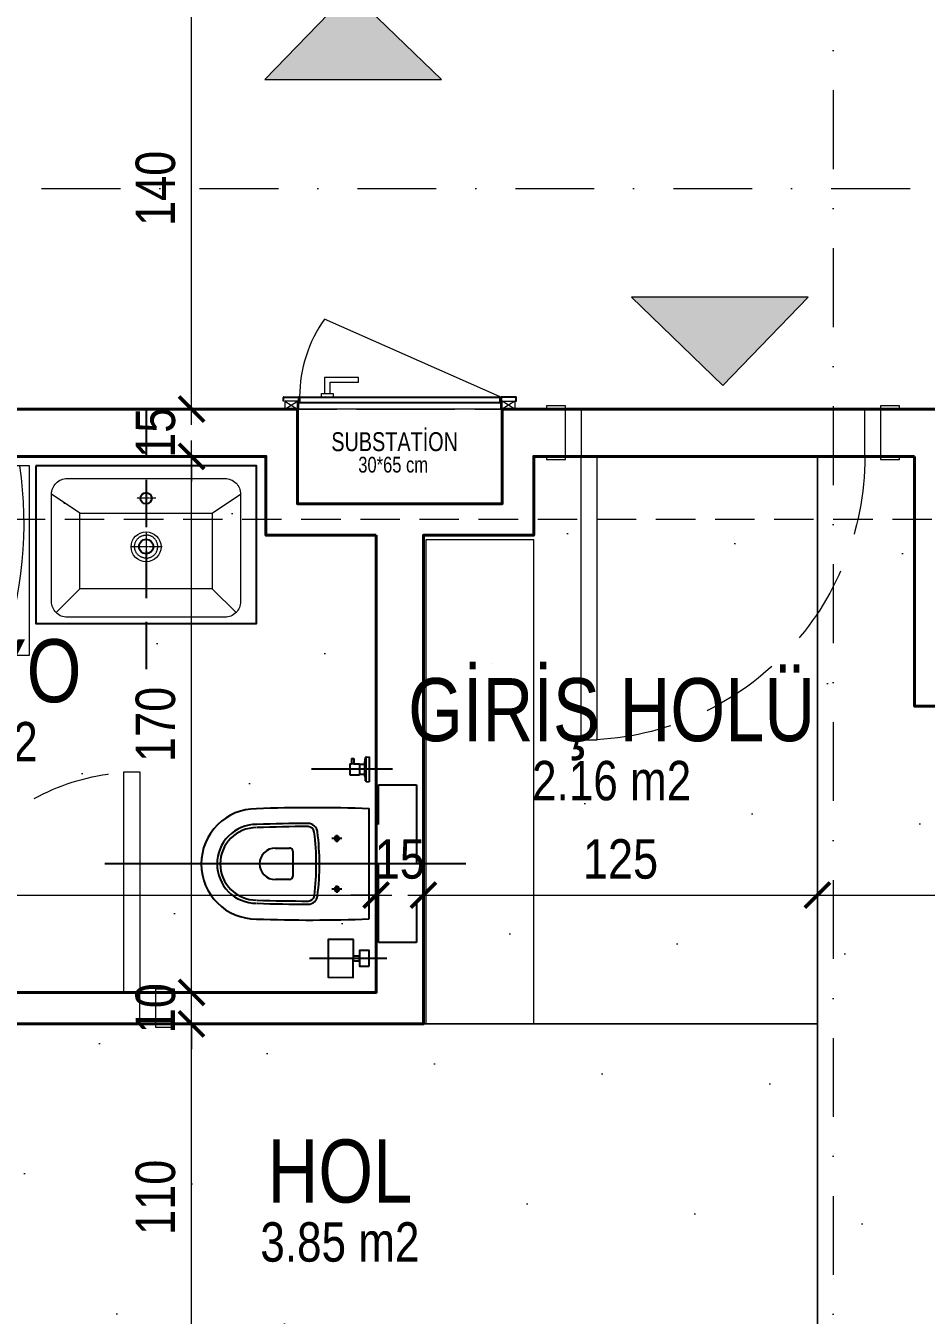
# Model space of a CAD drawing. Header units: centimetres. Extents: x 6300 to 11550, y 0 to 5300.
# Drawn here: x 9094 to 9379.6, y 1799 to 2208 of the extents above; entities that cross this region are included whole.
import ezdxf
from ezdxf.enums import TextEntityAlignment as Align
from ezdxf.xclip import XClip

# ---------------------------------------------------------------- set-up
doc = ezdxf.new("R2010")
doc.units = ezdxf.units.CM
doc.header["$LTSCALE"] = 100
doc.header["$XCLIPFRAME"] = 0
for name, pattern in [('D BLOK_AKS_NK$0$DASHDOT2', [0.5, 0.25, -0.125, 0, -0.125]), ('D BLOK_STA_NK$0$HIDDEN2', [0.1875, 0.125, -0.0625]), ('xref_2+1_A3_PLAN$0$1N$0$HIDDEN', [0.375, 0.25, -0.125]), ('xref_2+1_A3_PLAN$0$CENTER', [0.6, 0.375, -0.075, 0.075, -0.075]), ('xref_2+1_A3_PLAN$0$HIDDEN', [0.375, 0.25, -0.125])]:
    doc.linetypes.add(name, pattern=pattern)
for name, color, linetype, lineweight in [('D BLOK_AKS_NK$0$MYD - AKS', 8, 'D BLOK_AKS_NK$0$DASHDOT2', 15), ('D BLOK_STA_NK$0$MYD - IZ-1', 8, 'D BLOK_STA_NK$0$HIDDEN2', 20), ('D BLOK_ZK$0$MYD - DIM-IC', 10, 'Continuous', 20), ('xref_1+1_A1_PLAN$0$MYD - TEXT-DETAY', 1, 'Continuous', 18), ('xref_2+1_A3_PLAN$0$MYD - DUVAR', 4, 'Continuous', 40), ('xref_2+1_A3_PLAN$0$MYD - GOR-ARKA', 8, 'Continuous', 9), ('xref_2+1_A3_PLAN$0$MYD - KAPI', 2, 'Continuous', 20), ('xref_2+1_A3_PLAN$0$MYD - TEXT-DETAY', 1, 'Continuous', 18), ('xref_2+1_A3_PLAN$0$SAA_TEFRİS', 252, 'Continuous', 5), ('xref_2+1_A3_PLAN$0$xref_2+1_A3_PLAN$0$MYD - DUVAR', 4, 'Continuous', 40), ('xref_2+1_A3_PLAN$0$xref_3+1_PLAN$0$MYD - TEFRIS-ISLAK', 5, 'Continuous', 20), ('xref_2+1_A3_TEXT$0$____MEK_MEKANİK ÇALIŞMA', 4, 'Continuous', 35), ('xref_2+1_A3_TEXT$0$MYD - TEXT', 7, 'Continuous', 20), ('xref_2+1_A3_TEXT$0$MYD - TEXT-M2', 1, 'Continuous', 20)]:
    doc.layers.add(name, color=color, linetype=linetype, lineweight=lineweight)
for name, color, linetype, lineweight, plot in [('D BLOK_ZK$0$MYD - ALAN-NET', 30, 'Continuous', 9, False), ('xref_2+1_A3_TEXT$0$MYD - ALAN-BRUT', 190, 'Continuous', 9, False), ('xref_2+1_A3_TEXT$0$MYD - ALAN-NET', 30, 'Continuous', 9, False)]:
    doc.layers.add(name, color=color, linetype=linetype, lineweight=lineweight, plot=plot)
doc.layers.add('xref_2+1_A3_PLAN$0$00_VİTRİFİYE AKS', color=7, linetype='xref_2+1_A3_PLAN$0$HIDDEN', true_color=0xf94306)
doc.layers.add('xref_2+1_A3_PLAN$0$Pvitrifiye', color=70, linetype='Continuous')
doc.styles.add('D BLOK_ZK$0$MYD_1.25mm', font='ARIALN.TTF', dxfattribs={"height": 12.5})
doc.styles.add('xref_2+1_A3_TEXT$0$0ZG_2.50mm_B', font='arial.ttf', dxfattribs={"width": 0.8, "height": 25})
doc.styles.add('xref_2+1_A3_TEXT$0$0ZG_4.00mm_B', font='arial.ttf', dxfattribs={"width": 0.8, "height": 40})
doc.styles.add('xref_2+1_A3_TEXT$0$ROMANC8', font='arial.ttf', dxfattribs={"width": 0.75, "height": 0.4})
doc.styles.add('xref_2+1_A3_TEXT$0$Standard', font='arial.ttf')
doc.dimstyles.new('D BLOK_ZK$0$MYD_DIM050', dxfattribs={"dimscale": 0, "dimtxt": 12.5, "dimasz": 8, "dimexe": 5, "dimexo": 0, "dimgap": 5, "dimtad": 1, "dimdec": 1, "dimrnd": 0.5, "dimzin": 12, "dimdsep": 46, "dimtxsty": 'D BLOK_ZK$0$MYD_1.25mm', "dimblk": 'D BLOK_ZK$0$_ARCHTICK', "dimcen": 0.09, "dimdle": 5, "dimclrd": 256, "dimclre": 256, "dimclrt": 256, "dimadec": 0, "dimazin": 0, "dimtfac": 1, "dimtdec": 1, "dimtix": 1, "dimtofl": 0, "dimtmove": 2, "dimatfit": 1, "dimldrblk": 'D BLOK_ZK$0$_ARCHTICK', "dimfxl": 30, "dimfxlon": 1, "dimtolj": 1, "dimtzin": 0, "dimlwd": -1, "dimlwe": -1, "dimarcsym": 0})

# ---------------------------------------------------------------- blocks, each defined once
blk = doc.blocks.new('xref_1+1_A1_PLAN$0$A$C6511112D')
at = {"layer": 'xref_1+1_A1_PLAN$0$MYD - TEXT-DETAY'}
h = blk.add_hatch(color=256, dxfattribs=at)
h.dxf.hatch_style = 1
h.paths.add_polyline_path([(0, 0), (14, -14.5), (0, -28.02)])
blk.add_lwpolyline([(0, 0), (14, -14.5), (0, -28.02)], close=True, dxfattribs=at)
blk = doc.blocks.new('xref_1+1_A1_PLAN')
at = {"xscale": 2.000000000000052, "yscale": 2.000000000000052, "zscale": 2.000000000000052, "rotation": 90}
blk.add_blockref('xref_1+1_A1_PLAN$0$A$C6511112D', (542.62, 319.08), dxfattribs=at)
blk = doc.blocks.new('xref_2+1_A3_TEXT$0$TAG_MAHAL_01')
at = {"style": 'xref_2+1_A3_TEXT$0$Standard', "width": 0.65, "flags": 1}
blk.add_attdef('M2', text='', height=20, dxfattribs=at).set_placement((0, 0), align=Align.MIDDLE_RIGHT)
at = {"layer": 'xref_2+1_A3_TEXT$0$MYD - TEXT', "style": 'xref_2+1_A3_TEXT$0$0ZG_4.00mm_B', "width": 0.8}
blk.add_attdef('MAHAL_ADI', text='', height=40, dxfattribs=at).set_placement((0, -32.5), align=Align.MIDDLE_CENTER)
at = {"layer": 'xref_2+1_A3_TEXT$0$MYD - TEXT-M2', "style": 'xref_2+1_A3_TEXT$0$0ZG_2.50mm_B', "width": 0.8}
blk.add_attdef('MAHAL_M2', text='', height=25, dxfattribs=at).set_placement((0, -77.5), align=Align.MIDDLE_CENTER)
blk = doc.blocks.new('xref_2+1_A3_TEXT')
at = {"layer": 'xref_2+1_A3_TEXT$0$MYD - ALAN-NET'}
h = blk.add_hatch(dxfattribs=at)
h.set_pattern_fill('DOTS', color=1, scale=30, angle=60)
h.paths.add_polyline_path([(258.31, 1034.29), (473.31, 1034.29), (473.31, 854.29), (533.31, 854.29), (533.31, 494.29), (513.31, 494.29), (513.31, 464.29), (258.31, 464.29)])
h.paths.add_polyline_path([(753.31, 1009.29), (718.31, 1009.29), (718.31, 1034.29), (578.31, 1034.29), (578.31, 954.29), (483.31, 954.29), (483.31, 864.29), (753.31, 864.29)])
h.paths.add_polyline_path([(768.31, 1009.29), (803.31, 1009.29), (803.31, 1034.29), (893.31, 1034.29), (893.31, 854.29), (768.31, 854.29)])
h.paths.add_polyline_path([(893.31, 1034.29), (924.06, 1034.29), (924.06, 955.04), (932.56, 955.04), (932.56, 1034.29), (1148.31, 1034.29), (1148.31, 974.29), (1173.31, 974.29), (1173.31, 964.29), (1193.31, 964.29), (1193.31, 489.29), (1168.31, 489.29), (1168.31, 464.29), (893.31, 464.29)])
h.paths.add_polyline_path([(543.31, 854.29), (893.31, 854.29), (893.31, 744.29), (543.31, 744.29)])
h.paths.add_polyline_path([(543.31, 734.29), (543.31, 494.29), (583.31, 494.29), (583.31, 464.29), (883.31, 464.29), (883.31, 734.29)])
h.paths.add_polyline_path([(888.31, 449.29), (1128.31, 449.29), (1128.31, 374.29), (888.31, 374.29)])
at = {"layer": 'xref_2+1_A3_TEXT$0$MYD - ALAN-BRUT'}
blk.add_lwpolyline([(243.31, 1049.29), (483.31, 1049.29), (483.31, 964.29), (533.31, 964.29), (533.31, 1049.29), (728.31, 1049.29), (728.31, 1019.29), (793.31, 1019.29), (793.31, 1049.29), (1158.31, 1049.29), (1158.31, 984.29), (1205.81, 984.29), (1205.81, 449.29), (1133.31, 449.29), (1133.31, 369.29), (883.31, 369.29), (883.31, 449.29), (243.31, 449.29)], close=True, dxfattribs=at)
at = {"layer": 'xref_2+1_A3_TEXT$0$MYD - ALAN-NET'}
for points in [[(753.31, 1009.29), (718.31, 1009.29), (718.31, 1034.29), (578.31, 1034.29), (578.31, 954.29), (483.31, 954.29), (483.31, 864.29), (753.31, 864.29)], [(768.31, 1009.29), (803.31, 1009.29), (803.31, 1034.29), (893.31, 1034.29), (893.31, 854.29), (768.31, 854.29)], [(893.31, 1034.29), (924.06, 1034.29), (924.06, 955.04), (932.56, 955.04), (932.56, 1034.29), (1148.31, 1034.29), (1148.31, 974.29), (1173.31, 974.29), (1173.31, 964.29), (1193.31, 964.29), (1193.31, 489.29), (1168.31, 489.29), (1168.31, 464.29), (893.31, 464.29)], [(543.31, 854.29), (893.31, 854.29), (893.31, 744.29), (543.31, 744.29)]]:
    blk.add_lwpolyline(points, close=True, dxfattribs=at)
ref = blk.add_blockref('xref_2+1_A3_TEXT$0$TAG_MAHAL_01', (620.7, 982.57), dxfattribs=dict(xscale=0.5, yscale=0.5, zscale=0.5))
ref.add_attrib('MAHAL_ADI', 'BANYO', dxfattribs={"layer": 'xref_2+1_A3_TEXT$0$MYD - TEXT', "height": 20, "style": 'xref_2+1_A3_TEXT$0$0ZG_4.00mm_B', "width": 0.8}).set_placement((620.7, 966.32), align=Align.MIDDLE_CENTER)
ref.add_attrib('MAHAL_M2', '3.74 m2', dxfattribs={"layer": 'xref_2+1_A3_TEXT$0$MYD - TEXT-M2', "height": 12.5, "style": 'xref_2+1_A3_TEXT$0$0ZG_2.50mm_B', "width": 0.8}).set_placement((620.7, 943.82), align=Align.MIDDLE_CENTER)
ref = blk.add_blockref('xref_2+1_A3_TEXT$0$TAG_MAHAL_01', (828, 970.22), dxfattribs=dict(xscale=0.5, yscale=0.5, zscale=0.5))
ref.add_attrib('MAHAL_ADI', 'GİRİŞ HOLÜ', dxfattribs={"layer": 'xref_2+1_A3_TEXT$0$MYD - TEXT', "height": 20, "style": 'xref_2+1_A3_TEXT$0$0ZG_4.00mm_B', "width": 0.8}).set_placement((828, 953.97), align=Align.MIDDLE_CENTER)
ref.add_attrib('MAHAL_M2', '2.16 m2', dxfattribs={"layer": 'xref_2+1_A3_TEXT$0$MYD - TEXT-M2', "height": 12.5, "style": 'xref_2+1_A3_TEXT$0$0ZG_2.50mm_B', "width": 0.8}).set_placement((828, 931.47), align=Align.MIDDLE_CENTER)
ref = blk.add_blockref('xref_2+1_A3_TEXT$0$TAG_MAHAL_01', (741.79, 823.9), dxfattribs=dict(xscale=0.5, yscale=0.5, zscale=0.5))
ref.add_attrib('MAHAL_ADI', 'HOL', dxfattribs={"layer": 'xref_2+1_A3_TEXT$0$MYD - TEXT', "height": 20, "style": 'xref_2+1_A3_TEXT$0$0ZG_4.00mm_B', "width": 0.8}).set_placement((741.79, 807.65), align=Align.MIDDLE_CENTER)
ref.add_attrib('MAHAL_M2', '3.85 m2', dxfattribs={"layer": 'xref_2+1_A3_TEXT$0$MYD - TEXT-M2', "height": 12.5, "style": 'xref_2+1_A3_TEXT$0$0ZG_2.50mm_B', "width": 0.8}).set_placement((741.79, 785.15), align=Align.MIDDLE_CENTER)
at = {"layer": 'xref_2+1_A3_TEXT$0$____MEK_MEKANİK ÇALIŞMA', "color": 1, "style": 'xref_2+1_A3_TEXT$0$ROMANC8', "width": 0.75}
for s, height, p in [('SUBSTATİON', 6, (739.07, 1035.95)), ('30*65 cm', 5, (747.63, 1029.16))]:
    blk.add_text(s, height=height, rotation=0.0335, dxfattribs=at).set_placement(p)
blk = doc.blocks.new('xref_2+1_A3_PLAN$0$A$C6511112D')
at = {"layer": 'xref_2+1_A3_PLAN$0$MYD - TEXT-DETAY'}
h = blk.add_hatch(color=256, dxfattribs=at)
h.dxf.hatch_style = 1
h.paths.add_polyline_path([(0, 0), (14, -14.5), (0, -28.02)])
blk.add_lwpolyline([(0, 0), (14, -14.5), (0, -28.02)], close=True, dxfattribs=at)
blk = doc.blocks.new('xref_2+1_A3_PLAN$0$KAPI - 100')
at = {"layer": 'xref_2+1_A3_PLAN$0$MYD - KAPI'}
for points in [[(10, 0), (10, 90), (5, 90), (5, 0), (10, 0)], [(0, 0), (5, 0)], [(95, 0), (100, 0)]]:
    blk.add_lwpolyline(points, dxfattribs=at)
at = {"layer": 'xref_2+1_A3_PLAN$0$MYD - KAPI', "linetype": 'xref_2+1_A3_PLAN$0$HIDDEN'}
blk.add_lwpolyline([(95, 0, 0.398025), (10, 89.86)], format="xyb", dxfattribs=at)
blk = doc.blocks.new('*U479')
at = {"layer": 'xref_2+1_A3_PLAN$0$MYD - GOR-ARKA'}
blk.add_lwpolyline([(5, 0), (95, 0), (95, -15), (5, -15)], close=True, dxfattribs=at)
at = {"layer": 'xref_2+1_A3_PLAN$0$MYD - KAPI'}
for points in [[(5, -15), (5, 0), (-6, 0), (-6, 1), (-6, 1), (0, 1), (0, -16), (-6, -16), (-6, -15)], [(100, -16), (100, 1), (106, 1), (106, 0), (95, 0), (95, -15), (106, -15), (106, -16)]]:
    blk.add_lwpolyline(points, close=True, dxfattribs=at)
blk.add_blockref('xref_2+1_A3_PLAN$0$KAPI - 100', (0, 0), dxfattribs=at)
blk = doc.blocks.new('xref_2+1_A3_PLAN$0$KAPI - 080')
at = {"layer": 'xref_2+1_A3_PLAN$0$MYD - KAPI', "ltscale": 2}
for p, q in [((10, 70), (5, 70)), ((5, 70), (5, 0)), ((10, 0), (10, 70)), ((0, 0), (10, 0)), ((80, 0), (75, 0))]:
    blk.add_line(p, q, dxfattribs=at)
at = {"layer": 'xref_2+1_A3_PLAN$0$MYD - KAPI', "linetype": 'xref_2+1_A3_PLAN$0$HIDDEN'}
blk.add_arc((5, 0), 70, 0, 85.904, dxfattribs=at)
blk = doc.blocks.new('*U481')
at = {"layer": 'xref_2+1_A3_PLAN$0$MYD - GOR-ARKA'}
blk.add_lwpolyline([(5, 0), (-65, 0), (-65, -10), (5, -10)], close=True, dxfattribs=at)
at = {"layer": 'xref_2+1_A3_PLAN$0$MYD - KAPI'}
for points in [[(-70, 1), (-76, 1), (-76, 0), (-65, 0), (-65, -10), (-76, -10), (-76, -11), (-70, -11)], [(5, -10), (5, 0), (16, 0), (16, 1), (16, 1), (10, 1), (10, -11), (16, -11), (16, -10)]]:
    blk.add_lwpolyline(points, close=True, dxfattribs=at)
at = {"layer": 'xref_2+1_A3_PLAN$0$MYD - KAPI', "xscale": -1, "rotation": 1.636399016291535e-07}
blk.add_blockref('xref_2+1_A3_PLAN$0$KAPI - 080', (10, 0), dxfattribs=at)
blk = doc.blocks.new('xref_2+1_A3_PLAN$0$A$C38267379')
at = {"layer": 'xref_2+1_A3_PLAN$0$00_VİTRİFİYE AKS', "ltscale": 6}
blk.add_lwpolyline([(299.8, 635.6), (299.8, -210.1)], dxfattribs=at)
at = {"layer": 'xref_2+1_A3_PLAN$0$Pvitrifiye', "linetype": 'xref_2+1_A3_PLAN$0$CENTER', "lineweight": 5, "ltscale": 0.03}
for p, q in [((299.8, 379.3), (299.8, 321.9)), ((330.9, 352.3), (270.6, 352.3)), ((299.8, 244.7), (299.8, 144.2)), ((351.4, 198.2), (250.1, 198.2))]:
    blk.add_line(p, q, dxfattribs=at)
at = {"layer": 'xref_2+1_A3_PLAN$0$Pvitrifiye', "linetype": 'Continuous', "lineweight": 5}
blk.add_lwpolyline([(-0.2, 25), (-0.2, 365, -0.414214), (49.8, 415), (549.8, 415, -0.414214), (599.8, 365), (599.8, 25, -0.414214), (549.8, -25), (49.8, -25, -0.414214)], format="xyb", close=True, dxfattribs=at)
for points in [[(89.8, 305), (-0.2, 365)], [(509.8, 305), (599.8, 365)], [(89.8, 65), (14.5, -10.4)], [(509.8, 65), (585.2, -10.4)]]:
    blk.add_lwpolyline(points, dxfattribs=at)
blk.add_lwpolyline([(89.8, 65), (89.8, 305), (509.8, 305), (509.8, 65)], close=True, dxfattribs=at)
at = {"layer": 'xref_2+1_A3_PLAN$0$Pvitrifiye', "linetype": 'Continuous'}
for centre, radius in [((299.8, 352.3), 17.9), ((300.1, 199), 23)]:
    blk.add_circle(centre, radius, dxfattribs=at)
at = {"layer": 'xref_2+1_A3_PLAN$0$Pvitrifiye', "linetype": 'Continuous', "lineweight": 5}
blk.add_circle((299.8, 198.2), 47.5, dxfattribs=at)
for points in [[(300.1, 162.3), (298.9, 162.3), (296.5, 162.4), (293, 162.9), (289.5, 163.8), (286.1, 165), (282.8, 166.6), (279.7, 168.4), (276.8, 170.6), (274.1, 173), (271.7, 175.7), (269.5, 178.6), (267.7, 181.7), (266.1, 184.9), (264.9, 188.3), (264.1, 191.8), (263.5, 195.4), (263.3, 199), (263.5, 202.6), (264.1, 206.2), (264.9, 209.7), (266.1, 213.1), (267.7, 216.3), (269.5, 219.4), (271.7, 222.3), (274.1, 225), (276.8, 227.4), (279.7, 229.6), (282.8, 231.4), (286.1, 233), (289.5, 234.2), (293, 235.1), (296.5, 235.6), (298.9, 235.7), (300.1, 235.7)], [(300.1, 162.3), (301.3, 162.3), (303.7, 162.4), (307.3, 162.9), (310.8, 163.8), (314.2, 165), (317.5, 166.6), (320.6, 168.4), (323.5, 170.6), (326.1, 173), (328.6, 175.7), (330.7, 178.6), (332.6, 181.7), (334.1, 184.9), (335.3, 188.3), (336.2, 191.8), (336.7, 195.4), (336.9, 199), (336.7, 202.6), (336.2, 206.2), (335.3, 209.7), (334.1, 213.1), (332.6, 216.3), (330.7, 219.4), (328.6, 222.3), (326.1, 225), (323.5, 227.4), (320.6, 229.6), (317.5, 231.4), (314.2, 233), (310.8, 234.2), (307.3, 235.1), (303.7, 235.6), (301.3, 235.7), (300.1, 235.7)]]:
    blk.add_open_spline(points, degree=3, dxfattribs=at)
blk = doc.blocks.new('xref_2+1_A3_PLAN$0$xref_3+1_PLAN$0$TEF - BANYO - ÇAMAŞIR MAKİNESİ')
at = {"layer": 'xref_2+1_A3_PLAN$0$xref_3+1_PLAN$0$MYD - TEFRIS-ISLAK'}
blk.add_lwpolyline([(5, -65), (5, -5), (65, -5), (65, -65)], close=True, dxfattribs=at)
for points in [[(5, -8.1, -0.119212), (65, -13.85)], [(5, -61.9, 0.119212), (65, -56.15)]]:
    blk.add_lwpolyline(points, format="xyb", dxfattribs=at)
blk.add_lwpolyline([(69, -50), (65, -50), (65, -20), (69, -20, -0.066667), (69, -50)], format="xyb", close=True, dxfattribs=at)
blk = doc.blocks.new('xref_2+1_A3_PLAN$0$klozet1')
at = {"layer": 'xref_2+1_A3_PLAN$0$00_VİTRİFİYE AKS', "ltscale": 6}
blk.add_lwpolyline([(30.69, -0.09), (-83.81, 0.24)], dxfattribs=at)
at = {"layer": 'xref_2+1_A3_PLAN$0$Pvitrifiye'}
for p, q in [((-0.05, -17.49, 0), (0.05, 17.49, 0)), ((-10.21, 8.03, 0), (-10.21, 9.19, 0)), ((-29.73, 5.08, 0), (-25.23, 5.07, 0)), ((-8.61, 8.03, 0), (-11.8, 8.03, 0)), ((-8.61, 8.03, 0), (-11.8, 8.03, 0)), ((-10.21, 8.03, 0), (-10.21, 6.87, 0)), ((-24.24, 0.07, 0), (-24.25, -3.93, 0)), ((-24.23, 4.07, 0), (-24.24, 0.07, 0)), ((-25.25, -4.93, 0), (-29.75, -4.92, 0)), ((-8.66, -7.97, 0), (-11.84, -7.97, 0)), ((-8.66, -7.97, 0), (-11.84, -7.97, 0)), ((-10.25, -7.97, 0), (-10.26, -9.13, 0)), ((-10.25, -7.97, 0), (-10.25, -6.81, 0))]:
    blk.add_line(p, q, dxfattribs=at)
at = {"layer": 'xref_2+1_A3_PLAN$0$Pvitrifiye', "linetype": 'xref_2+1_A3_PLAN$0$HIDDEN', "elevation": 0}
blk.add_lwpolyline([(15.07, 24.96), (14.93, -25.04), (2.93, -25.01), (3.07, 24.99)], close=True, dxfattribs=at)
at = {"layer": 'xref_2+1_A3_PLAN$0$Pvitrifiye'}
for centre, major_axis, start_param, end_param in [((-35.74, 0.07, 0), (12.37, 12.37), 0.783497, 2.354294), ((-18.92, -482.15, 0), (353.55, 353.55), 0.747455, 0.81898), ((-35.74, 0.08, 0), (8.84, 8.84), 0.783497, 2.354294), ((-18.92, -482.13, 0), (350.02, 350.02), 0.786231, 0.81898), ((-19.33, 9.86, 0), (-2.12, 2.12), 4.048701, 5.49862), ((-35.74, 0.08, 0), (-8.13, 8.13), -0.787299, 0.783497), ((-18.92, -482.13, 0), (-349.31, 349.31), -0.784566, -0.751816), ((-19.33, 9.86, 0), (1.41, 1.41), 5.619497, 7.069416), ((-98.33, 0.2, 0), (57.69, 57.69), 5.372276, 5.619497), ((-98.33, 0.2, 0), (-58.4, 58.4), 3.801479, 4.048701), ((-10.21, 8.03, 0), (0.53, 0.53), 5.495886, 8.637479), ((-29.74, 0.08, 0), (-3.54, 3.54), -0.787299, 0.783497), ((-25.23, 4.07, 0), (0.707, 0.707), 5.495886, 7.066683), ((-10.21, 8.03, 0), (0.53, 0.53), 2.354294, 5.495886), ((-35.74, 0.07, 0), (12.37, 12.37), 2.354294, 3.92509), ((-35.74, 0.08, 0), (-8.84, 8.84), 0.783497, 2.354294), ((-35.74, 0.08, 0), (8.13, 8.13), 2.354294, 3.92509), ((-29.74, 0.08, 0), (3.54, 3.54), 2.354294, 3.92509), ((-25.25, -3.93, 0), (0.707, 0.707), 3.92509, 5.495886), ((-10.25, -7.97, 0), (0.53, 0.53), 5.495886, 8.637479), ((-10.25, -7.97, 0), (0.53, 0.53), 2.354294, 5.495886), ((-17.08, 482.23, 0), (349.31, 349.31), 3.889607, 3.922356), ((-19.36, -9.76, 0), (-2.12, 2.12), 2.35156, 3.801479), ((-19.36, -9.76, 0), (1.41, 1.41), 3.922356, 5.372276), ((-17.08, 482.23, 0), (350.02, 350.02), 3.889607, 3.922356), ((-17.08, 482.22, 0), (-353.55, 353.55), 2.318811, 2.390268)]:
    blk.add_ellipse(centre, major_axis=major_axis, ratio=1, start_param=start_param, end_param=end_param, dxfattribs=at)
blk = doc.blocks.new('xref_2+1_A3_PLAN$0$matrix_tk_üst')
at = {"layer": 'xref_2+1_A3_PLAN$0$00_VİTRİFİYE AKS', "ltscale": 6}
blk.add_lwpolyline([(80694.02, -59002.25), (80694.09, -59026.78)], dxfattribs=at)
at = {"layer": 'xref_2+1_A3_PLAN$0$Pvitrifiye', "ltscale": 6}
for points in [[(80696.54, -59007.89), (80691.54, -59007.9), (80691.54, -59010.9), (80696.54, -59010.89)], [(80694.79, -59010.9), (80693.29, -59010.9), (80693.3, -59012.9), (80694.8, -59012.9)], [(80688.05, -59012.91), (80688.07, -59020.91), (80700.07, -59020.88), (80700.05, -59012.88)]]:
    blk.add_lwpolyline(points, close=True, dxfattribs=at)
blk = doc.blocks.new('xref_2+1_A3_PLAN$0$STOP VALF')
at = {"linetype": 'Continuous'}
for p, q in [((-3.95, 0), (3.95, 0)), ((-3.85, -0.95), (-3.95, 0)), ((3.85, -0.95), (-3.85, -0.95)), ((3.69, -1.13), (-3.69, -1.13)), ((-2.16, -1.4), (-3.69, -1.13)), ((2.16, -1.4), (-2.16, -1.4)), ((-1.76, -4.81), (-1.76, -3.05)), ((-1.76, -3.05), (1.76, -3.05)), ((-1.61, -3.05), (-1.61, -1.4)), ((1.61, -3.05), (1.61, -1.4)), ((1.76, -6.16), (1.76, -3.05)), ((2.16, -1.4), (3.69, -1.13)), ((-3.41, -4.86), (-3.36, -4.81)), ((-3.41, -5.56), (-3.41, -4.86)), ((-3.41, -5.56), (-3.36, -5.61)), ((-3.36, -5.61), (-3.36, -4.81)), ((-3.36, -4.81), (-1.76, -4.81)), ((-3.36, -5.61), (-1.76, -5.61)), ((-1.76, -6.16), (-1.76, -5.61)), ((-1.76, -6.16), (1.76, -6.16))]:
    blk.add_line(p, q, dxfattribs=at)
at = {"linetype": 'xref_2+1_A3_PLAN$0$1N$0$HIDDEN', "ltscale": 0.1}
blk.add_line((3.85, -0.95), (3.95, 0), dxfattribs=at)
at = {"linetype": 'Continuous'}
for centre, start, end in [((-3.65, -0.93), 186, 259.8239), ((3.65, -0.93), 280.1761, 354)]:
    blk.add_arc(centre, 0.201, start, end, dxfattribs=at)
at = {"linetype": 'Continuous', "start_tangent": (0.222825, -0.974858), "end_tangent": (-0.222825, -0.974858)}
blk.add_spline([(-1.76, -4.81), (-1.75, -4.81), (-1.75, -4.84), (-1.74, -4.87), (-1.73, -4.92), (-1.72, -4.98), (-1.72, -5.05), (-1.71, -5.13), (-1.71, -5.21), (-1.71, -5.28), (-1.72, -5.36), (-1.72, -5.43), (-1.73, -5.49), (-1.74, -5.54), (-1.75, -5.58), (-1.75, -5.6), (-1.76, -5.61)], degree=3, dxfattribs=at)
at = {"layer": 'xref_2+1_A3_PLAN$0$00_VİTRİFİYE AKS', "ltscale": 6}
blk.add_lwpolyline([(0, 7.42), (0, -18.26)], dxfattribs=at)
blk = doc.blocks.new('xref_2+1_A3_PLAN')
at = {"layer": 'xref_2+1_A3_PLAN$0$MYD - DUVAR'}
blk.add_lwpolyline([(728.31, 1049.29), (243.31, 1049.29), (243.31, 449.29), (1218.31, 449.29), (1218.31, 1049.29), (793.31, 1049.29), (793.31, 1019.29), (728.31, 1019.29)], close=True, dxfattribs=at)
blk.add_lwpolyline([(753.31, 1009.29), (753.31, 864.29), (483.31, 864.29), (483.31, 954.29), (578.31, 954.29), (578.31, 1034.29), (718.31, 1034.29), (718.31, 1009.29), (753.31, 1009.29)], dxfattribs=at)
at = {"layer": 'xref_2+1_A3_PLAN$0$MYD - KAPI', "transparency": 33554513}
for p, q in [((792.61, 1053.19, 0), (736.89, 1077.81, 0)), ((723.81, 1051.79), (723.81, 1052.99)), ((724.01, 1051.79), (723.81, 1051.79)), ((724.01, 1053.19), (728.71, 1053.19)), ((724.01, 1051.79), (724.01, 1052.89)), ((724.11, 1052.99), (728.51, 1052.99)), ((797.61, 1053.19, 0), (792.91, 1053.19, 0)), ((797.51, 1052.99, 0), (793.11, 1052.99, 0)), ((797.61, 1051.79, 0), (797.61, 1052.89, 0)), ((797.61, 1051.79, 0), (797.81, 1051.79, 0)), ((797.81, 1051.79, 0), (797.81, 1052.99, 0)), ((792.81, 1049.29), (728.81, 1049.29))]:
    blk.add_line(p, q, dxfattribs=at)
at = {"layer": 'xref_2+1_A3_PLAN$0$MYD - KAPI', "transparency": 33554513, "elevation": 0}
for points in [[(738.71, 1054.19), (738.71, 1057.79), (747.69, 1057.79), (747.69, 1059.29), (736.91, 1059.29), (736.91, 1054.19)], [(736.01, 1053.19), (736.01, 1054.19), (739.61, 1054.19), (739.61, 1053.19)], [(793.01, 1052.9), (793.01, 1049.3)]]:
    blk.add_lwpolyline(points, dxfattribs=at)
for points in [[(724.31, 1049.29), (728.31, 1049.29), (728.31, 1051.79), (724.31, 1051.79)], [(792.61, 1053.19), (792.61, 1051.19), (729.01, 1051.19), (729.01, 1053.19)], [(792.41, 1052.99), (792.41, 1051.39), (729.21, 1051.39), (729.21, 1052.99)]]:
    blk.add_lwpolyline(points, close=True, dxfattribs=at)
at = {"layer": 'xref_2+1_A3_PLAN$0$MYD - KAPI', "transparency": 33554513}
for points in [[(724.31, 1051.79), (728.31, 1049.29)], [(724.31, 1049.29), (728.31, 1051.79)], [(728.31, 1049.29), (728.81, 1049.29), (728.81, 1053.09)], [(728.61, 1052.89), (728.61, 1049.29)], [(793.31, 1049.29), (792.81, 1049.29), (792.81, 1053.09)], [(797.31, 1051.79), (793.31, 1049.29)], [(797.31, 1049.29), (793.31, 1051.79)]]:
    blk.add_lwpolyline(points, dxfattribs=at)
blk.add_lwpolyline([(797.31, 1049.29), (793.31, 1049.29), (793.31, 1051.79), (797.31, 1051.79)], close=True, dxfattribs=at)
for centre, radius, start, end in [((771.89, 1053.04, 0), 42.88, 144.7067, 179.7997), ((724.01, 1052.99), 0.2, 90, 180), ((724.11, 1052.89), 0.1, 90, 180), ((728.51, 1052.89), 0.1, 0, 90), ((728.71, 1053.09), 0.1, 0, 90), ((792.91, 1053.09, 0), 0.1, 90, 180), ((793.11, 1052.89, 0), 0.1, 90, 180), ((797.51, 1052.89, 0), 0.1, 0, 90), ((797.61, 1052.99, 0), 0.2, 0, 90)]:
    blk.add_arc(centre, radius, start, end, dxfattribs=at)
at = {"layer": 'xref_2+1_A3_PLAN$0$Pvitrifiye'}
blk.add_lwpolyline([(645.31, 1031.29), (645.31, 981.29), (715.31, 981.29), (715.31, 1031.29)], close=True, dxfattribs=at)
at = {"layer": 'xref_2+1_A3_PLAN$0$SAA_TEFRİS'}
blk.add_lwpolyline([(769.06, 1007.79), (769.06, 854.29), (803.31, 854.29), (803.31, 1007.79)], close=True, dxfattribs=at)
at = {"layer": 'xref_2+1_A3_PLAN$0$xref_2+1_A3_PLAN$0$MYD - DUVAR'}
blk.add_lwpolyline([(924.06, 1034.29), (924.06, 955.04), (932.56, 955.04), (932.56, 1034.29), (1148.31, 1034.29), (1148.31, 974.29), (1193.31, 974.29), (1193.31, 464.29), (893.31, 464.29), (893.31, 744.29), (543.31, 744.29), (543.31, 854.29), (768.31, 854.29), (768.31, 1009.29), (803.31, 1009.29), (803.31, 1034.29), (924.06, 1034.29)], dxfattribs=at)
at = {"xscale": -2.000000000000052, "yscale": 2.000000000000052, "zscale": 2.000000000000046, "rotation": 90}
blk.add_blockref('xref_2+1_A3_PLAN$0$A$C6511112D', (834.31, 1084.79), dxfattribs=at)
at = {"layer": 'xref_2+1_A3_PLAN$0$MYD - KAPI', "xscale": -1, "rotation": 180}
blk.add_blockref('*U479', (813.31, 1034.29), dxfattribs=at)
at = {"layer": 'xref_2+1_A3_PLAN$0$MYD - KAPI'}
blk.add_blockref('*U481', (673.31, 864.29), dxfattribs=at)
at = {"layer": 'xref_2+1_A3_PLAN$0$Pvitrifiye', "xscale": 0.1000000000000001, "yscale": 0.1000000000000001, "zscale": 0.1000000000000001}
blk.add_blockref('xref_2+1_A3_PLAN$0$A$C38267379', (650.33, 985.79), dxfattribs=at)
at = {"layer": 'xref_2+1_A3_PLAN$0$Pvitrifiye'}
for name, p, rotation in [('xref_2+1_A3_PLAN$0$STOP VALF', (751.06, 935.08, 0), 270), ('xref_2+1_A3_PLAN$0$matrix_tk_üst', (59990.13, 81399.55, 0), 269.8356819482808)]:
    blk.add_blockref(name, p, dxfattribs=dict(at, rotation=rotation))
at = {"layer": 'xref_2+1_A3_PLAN$0$Pvitrifiye', "extrusion": (0, 0, -1), "xscale": -1, "zscale": -1, "rotation": 359.835675050749}
blk.add_blockref('xref_2+1_A3_PLAN$0$klozet1', (-751.06, 905.08, 0), dxfattribs=at)
at = {"layer": 'xref_2+1_A3_PLAN$0$xref_3+1_PLAN$0$MYD - TEFRIS-ISLAK', "xscale": -1, "rotation": 89.99999999999993}
blk.add_blockref('xref_2+1_A3_PLAN$0$xref_3+1_PLAN$0$TEF - BANYO - ÇAMAŞIR MAKİNESİ', (578.31, 1036.29), dxfattribs=at)
blk = doc.blocks.new('D BLOK_STA_NK')
at = {"layer": 'D BLOK_STA_NK$0$MYD - IZ-1', "color": 215, "true_color": 0xa953a0}
blk.add_lwpolyline([(2730.11, 2086.42), (3325.11, 2086.42), (3325.11, 2051.42), (2730.11, 2051.42)], close=True, dxfattribs=at)
blk = doc.blocks.new('D BLOK_AKS_NK')
at = {"layer": 'D BLOK_AKS_NK$0$MYD - AKS'}
for points in [[(3050.11, 3540.24), (3050.11, 942.88)], [(193.78, 2156.42), (4534.65, 2156.42)], [(193.78, 2086.42), (4534.65, 2086.42)]]:
    blk.add_lwpolyline(points, dxfattribs=at)
blk = doc.blocks.new('D BLOK_ZK$0$_ARCHTICK')
at = {"color": 0, "linetype": 'ByBlock', "const_width": 0.15}
blk.add_lwpolyline([(-0.5, -0.5), (0.5, 0.5)], dxfattribs=at)
blk = doc.blocks.new('*D214')
at = {"layer": 'D BLOK_ZK$0$MYD - DIM-IC', "transparency": 16777216}
for p, q in [((2846.53, 1776.42), (2846.53, 1896.42)), ((2846.53, 1891.42), (2851.53, 1891.42)), ((2846.53, 1781.42), (2851.53, 1781.42))]:
    blk.add_line(p, q, dxfattribs=at)
at = {"layer": 'Defpoints', "color": 0, "transparency": 16777216}
for p in [(2846.53, 1891.42), (2846.53, 1891.42), (2846.53, 1781.42)]:
    blk.add_point(p, dxfattribs=at)
at = {"layer": 'D BLOK_ZK$0$MYD - DIM-IC', "transparency": 16777216, "xscale": 8, "yscale": 8, "zscale": 8}
for p, rotation in [((2846.53, 1891.42), 90), ((2846.53, 1781.42), 270)]:
    blk.add_blockref('D BLOK_ZK$0$_ARCHTICK', p, dxfattribs=dict(at, rotation=rotation))
at = {"layer": 'D BLOK_ZK$0$MYD - DIM-IC', "transparency": 16777216, "insert": (2835.15, 1836.42), "char_height": 12.5, "attachment_point": 5, "rotation": 90, "style": 'D BLOK_ZK$0$MYD_1.25mm'}
blk.add_mtext('\\A1;110', dxfattribs=at)
blk = doc.blocks.new('*D215')
at = {"layer": 'D BLOK_ZK$0$MYD - DIM-IC', "transparency": 16777216}
for p, q in [((2846.53, 1901.42), (2846.53, 1909.42)), ((2846.53, 1901.42), (2841.53, 1901.42)), ((2846.53, 1891.42), (2851.53, 1891.42)), ((2846.53, 1891.42), (2846.53, 1883.42))]:
    blk.add_line(p, q, dxfattribs=at)
at = {"layer": 'Defpoints', "color": 0, "transparency": 16777216}
for p in [(2846.53, 1901.42), (2846.53, 1901.42), (2846.53, 1891.42)]:
    blk.add_point(p, dxfattribs=at)
at = {"layer": 'D BLOK_ZK$0$MYD - DIM-IC', "transparency": 16777216, "xscale": 8, "yscale": 8, "zscale": 8}
for p, rotation in [((2846.53, 1901.42), 270), ((2846.53, 1891.42), 90)]:
    blk.add_blockref('D BLOK_ZK$0$_ARCHTICK', p, dxfattribs=dict(at, rotation=rotation))
at = {"layer": 'D BLOK_ZK$0$MYD - DIM-IC', "transparency": 16777216, "insert": (2835.15, 1896.42), "char_height": 12.5, "attachment_point": 5, "rotation": 90, "style": 'D BLOK_ZK$0$MYD_1.25mm'}
blk.add_mtext('\\A1;10', dxfattribs=at)
blk = doc.blocks.new('*D216')
at = {"layer": 'D BLOK_ZK$0$MYD - DIM-IC', "transparency": 16777216}
for p, q in [((2846.53, 1896.42), (2846.53, 2076.42)), ((2846.53, 2071.42), (2851.53, 2071.42)), ((2846.53, 1901.42), (2841.53, 1901.42))]:
    blk.add_line(p, q, dxfattribs=at)
at = {"layer": 'Defpoints', "color": 0, "transparency": 16777216}
for p in [(2846.53, 2071.42), (2846.53, 2071.42), (2846.53, 1901.42)]:
    blk.add_point(p, dxfattribs=at)
at = {"layer": 'D BLOK_ZK$0$MYD - DIM-IC', "transparency": 16777216, "xscale": 8, "yscale": 8, "zscale": 8}
for p, rotation in [((2846.53, 2071.42), 90), ((2846.53, 1901.42), 270)]:
    blk.add_blockref('D BLOK_ZK$0$_ARCHTICK', p, dxfattribs=dict(at, rotation=rotation))
at = {"layer": 'D BLOK_ZK$0$MYD - DIM-IC', "transparency": 16777216, "insert": (2835.15, 1986.42), "char_height": 12.5, "attachment_point": 5, "rotation": 90, "style": 'D BLOK_ZK$0$MYD_1.25mm'}
blk.add_mtext('\\A1;170', dxfattribs=at)
blk = doc.blocks.new('*D217')
at = {"layer": 'D BLOK_ZK$0$MYD - DIM-IC', "transparency": 16777216}
for p, q in [((2846.53, 2086.42), (2846.53, 2094.42)), ((2846.53, 2086.42), (2841.53, 2086.42)), ((2846.53, 2071.42), (2851.53, 2071.42)), ((2846.53, 2071.42), (2846.53, 2063.42))]:
    blk.add_line(p, q, dxfattribs=at)
at = {"layer": 'Defpoints', "color": 0, "transparency": 16777216}
for p in [(2846.53, 2086.42), (2846.53, 2086.42), (2846.53, 2071.42)]:
    blk.add_point(p, dxfattribs=at)
at = {"layer": 'D BLOK_ZK$0$MYD - DIM-IC', "transparency": 16777216, "xscale": 8, "yscale": 8, "zscale": 8}
for p, rotation in [((2846.53, 2086.42), 270), ((2846.53, 2071.42), 90)]:
    blk.add_blockref('D BLOK_ZK$0$_ARCHTICK', p, dxfattribs=dict(at, rotation=rotation))
at = {"layer": 'D BLOK_ZK$0$MYD - DIM-IC', "transparency": 16777216, "insert": (2835.15, 2078.92), "char_height": 12.5, "attachment_point": 5, "rotation": 90, "style": 'D BLOK_ZK$0$MYD_1.25mm'}
blk.add_mtext('\\A1;15', dxfattribs=at)
blk = doc.blocks.new('*D218')
at = {"layer": 'D BLOK_ZK$0$MYD - DIM-IC', "transparency": 16777216}
for p, q in [((2846.53, 2081.42), (2846.53, 2231.42)), ((2846.53, 2226.42), (2841.53, 2226.42)), ((2846.53, 2086.42), (2851.53, 2086.42))]:
    blk.add_line(p, q, dxfattribs=at)
at = {"layer": 'Defpoints', "color": 0, "transparency": 16777216}
for p in [(2846.53, 2226.42), (2846.53, 2226.42), (2846.53, 2086.42)]:
    blk.add_point(p, dxfattribs=at)
at = {"layer": 'D BLOK_ZK$0$MYD - DIM-IC', "transparency": 16777216, "xscale": 8, "yscale": 8, "zscale": 8}
for p, rotation in [((2846.53, 2226.42), 90), ((2846.53, 2086.42), 270)]:
    blk.add_blockref('D BLOK_ZK$0$_ARCHTICK', p, dxfattribs=dict(at, rotation=rotation))
at = {"layer": 'D BLOK_ZK$0$MYD - DIM-IC', "transparency": 16777216, "insert": (2835.15, 2156.42), "char_height": 12.5, "attachment_point": 5, "rotation": 90, "style": 'D BLOK_ZK$0$MYD_1.25mm'}
blk.add_mtext('\\A1;140', dxfattribs=at)
blk = doc.blocks.new('*D289')
at = {"layer": 'D BLOK_ZK$0$MYD - DIM-IC', "transparency": 16777216}
for p, q in [((2635.11, 1932.29), (2635.11, 1937.29)), ((2905.11, 1932.29), (2905.11, 1937.29)), ((2630.11, 1932.29), (2910.11, 1932.29))]:
    blk.add_line(p, q, dxfattribs=at)
at = {"layer": 'Defpoints', "color": 0, "transparency": 16777216}
for p in [(2635.11, 1932.29), (2905.11, 1932.29), (2905.11, 1932.29)]:
    blk.add_point(p, dxfattribs=at)
at = {"layer": 'D BLOK_ZK$0$MYD - DIM-IC', "transparency": 16777216, "xscale": 8, "yscale": 8, "zscale": 8, "rotation": 180}
blk.add_blockref('D BLOK_ZK$0$_ARCHTICK', (2635.11, 1932.29), dxfattribs=at)
at = {"layer": 'D BLOK_ZK$0$MYD - DIM-IC', "transparency": 16777216, "xscale": 8, "yscale": 8, "zscale": 8}
blk.add_blockref('D BLOK_ZK$0$_ARCHTICK', (2905.11, 1932.29), dxfattribs=at)
at = {"layer": 'D BLOK_ZK$0$MYD - DIM-IC', "transparency": 16777216, "insert": (2770.11, 1943.67), "char_height": 12.5, "attachment_point": 5, "style": 'D BLOK_ZK$0$MYD_1.25mm'}
blk.add_mtext('\\A1;270', dxfattribs=at)
blk = doc.blocks.new('*D290')
at = {"layer": 'D BLOK_ZK$0$MYD - DIM-IC', "transparency": 16777216}
for p, q in [((2905.11, 1932.29), (2905.11, 1937.29)), ((2920.11, 1932.29), (2920.11, 1937.29)), ((2905.11, 1932.29), (2897.11, 1932.29)), ((2920.11, 1932.29), (2928.11, 1932.29))]:
    blk.add_line(p, q, dxfattribs=at)
at = {"layer": 'Defpoints', "color": 0, "transparency": 16777216}
for p in [(2905.11, 1932.29), (2920.11, 1932.29), (2920.11, 1932.29)]:
    blk.add_point(p, dxfattribs=at)
at = {"layer": 'D BLOK_ZK$0$MYD - DIM-IC', "transparency": 16777216, "xscale": 8, "yscale": 8, "zscale": 8}
blk.add_blockref('D BLOK_ZK$0$_ARCHTICK', (2905.11, 1932.29), dxfattribs=at)
at = {"layer": 'D BLOK_ZK$0$MYD - DIM-IC', "transparency": 16777216, "xscale": 8, "yscale": 8, "zscale": 8, "rotation": 180}
blk.add_blockref('D BLOK_ZK$0$_ARCHTICK', (2920.11, 1932.29), dxfattribs=at)
at = {"layer": 'D BLOK_ZK$0$MYD - DIM-IC', "transparency": 16777216, "insert": (2912.61, 1943.67), "char_height": 12.5, "attachment_point": 5, "style": 'D BLOK_ZK$0$MYD_1.25mm'}
blk.add_mtext('\\A1;15', dxfattribs=at)
blk = doc.blocks.new('*D291')
at = {"layer": 'D BLOK_ZK$0$MYD - DIM-IC', "transparency": 16777216}
for p, q in [((2920.11, 1932.29), (2920.11, 1937.29)), ((3045.11, 1932.29), (3045.11, 1937.29)), ((2915.11, 1932.29), (3050.11, 1932.29))]:
    blk.add_line(p, q, dxfattribs=at)
at = {"layer": 'Defpoints', "color": 0, "transparency": 16777216}
for p in [(2920.11, 1932.29), (3045.11, 1932.29), (3045.11, 1932.29)]:
    blk.add_point(p, dxfattribs=at)
at = {"layer": 'D BLOK_ZK$0$MYD - DIM-IC', "transparency": 16777216, "xscale": 8, "yscale": 8, "zscale": 8, "rotation": 180}
blk.add_blockref('D BLOK_ZK$0$_ARCHTICK', (2920.11, 1932.29), dxfattribs=at)
at = {"layer": 'D BLOK_ZK$0$MYD - DIM-IC', "transparency": 16777216, "xscale": 8, "yscale": 8, "zscale": 8}
blk.add_blockref('D BLOK_ZK$0$_ARCHTICK', (3045.11, 1932.29), dxfattribs=at)
at = {"layer": 'D BLOK_ZK$0$MYD - DIM-IC', "transparency": 16777216, "insert": (2982.61, 1943.67), "char_height": 12.5, "attachment_point": 5, "style": 'D BLOK_ZK$0$MYD_1.25mm'}
blk.add_mtext('\\A1;125', dxfattribs=at)
blk = doc.blocks.new('*D292')
at = {"layer": 'D BLOK_ZK$0$MYD - DIM-IC', "transparency": 16777216}
for p, q in [((3040.11, 1932.29), (3350.11, 1932.29)), ((3045.11, 1932.29), (3045.11, 1927.29)), ((3345.11, 1932.29), (3345.11, 1927.29))]:
    blk.add_line(p, q, dxfattribs=at)
at = {"layer": 'Defpoints', "color": 0, "transparency": 16777216}
for p in [(3045.11, 1932.29), (3345.11, 1932.29), (3345.11, 1932.29)]:
    blk.add_point(p, dxfattribs=at)
at = {"layer": 'D BLOK_ZK$0$MYD - DIM-IC', "transparency": 16777216, "xscale": 8, "yscale": 8, "zscale": 8, "rotation": 180}
blk.add_blockref('D BLOK_ZK$0$_ARCHTICK', (3045.11, 1932.29), dxfattribs=at)
at = {"layer": 'D BLOK_ZK$0$MYD - DIM-IC', "transparency": 16777216, "xscale": 8, "yscale": 8, "zscale": 8}
blk.add_blockref('D BLOK_ZK$0$_ARCHTICK', (3345.11, 1932.29), dxfattribs=at)
at = {"layer": 'D BLOK_ZK$0$MYD - DIM-IC', "transparency": 16777216, "insert": (3195.11, 1943.67), "char_height": 12.5, "attachment_point": 5, "style": 'D BLOK_ZK$0$MYD_1.25mm'}
blk.add_mtext('\\A1;300', dxfattribs=at)
blk = doc.blocks.new('D BLOK_ZK')
blk.add_blockref('D BLOK_AKS_NK', (0, 0))
ref = blk.add_blockref('xref_1+1_A1_PLAN', (3468.46, 1871.85), dxfattribs=dict(xscale=-1))
XClip(ref).set_block_clipping_path([(268.2978954605, 247.7881395733), (1164.7454326769, 1227.4234827665)])
ref = blk.add_blockref('xref_2+1_A3_PLAN', (2151.81, 1037.13))
XClip(ref).set_block_clipping_path([(170.6560630031, 77.1141084364), (1282.1813833663, 1139.0667021885)])
blk.add_blockref('D BLOK_STA_NK', (0, 0))
at = {"layer": 'D BLOK_ZK$0$MYD - ALAN-NET'}
blk.add_lwpolyline([(1105.11, 2226.42), (2180.11, 2226.42), (2180.11, 2241.42), (2600.11, 2241.42), (2600.11, 2226.42), (3215.11, 2226.42), (3215.11, 2371.42), (3340.11, 2371.42), (3340.11, 2226.42), (3675.11, 2226.42), (3675.11, 2086.42), (2395.11, 2086.42), (2395.11, 1816.42), (2070.11, 1816.42), (2070.11, 2001.42), (2100.11, 2001.42), (2100.11, 2086.42), (1105.11, 2086.42)], close=True, dxfattribs=at)
ref = blk.add_blockref('xref_2+1_A3_TEXT', (2151.81, 1037.13))
XClip(ref).set_block_clipping_path([(212.5453472479, 112.1623110182), (1309.6887606083, 1162.1645358885)])
at = {"layer": 'D BLOK_ZK$0$MYD - DIM-IC'}
for base, p1, p2, picture, middle in [((2846.53, 2226.42), (2846.53, 2086.42), (2846.53, 2226.42), '*D218', (2835.15, 2156.42)), ((2846.53, 2086.42), (2846.53, 2071.42), (2846.53, 2086.42), '*D217', (2835.15, 2078.92)), ((2846.53, 2071.42), (2846.53, 1901.42), (2846.53, 2071.42), '*D216', (2835.15, 1986.42)), ((2846.53, 1901.42), (2846.53, 1891.42), (2846.53, 1901.42), '*D215', (2835.15, 1896.42)), ((2846.53, 1891.42), (2846.53, 1781.42), (2846.53, 1891.42), '*D214', (2835.15, 1836.42))]:
    dim = blk.add_linear_dim(base=base, p1=p1, p2=p2, angle=90, dimstyle='D BLOK_ZK$0$MYD_DIM050', override={"dimscale": 1}, dxfattribs=at)
    dim.commit()
    dim.dimension.update_dxf_attribs({"geometry": picture, "text_midpoint": middle})
for base, p1, p2, picture, middle in [((2905.11, 1932.29), (2635.11, 1932.29), (2905.11, 1932.29), '*D289', (2770.11, 1943.67)), ((2920.11, 1932.29), (2905.11, 1932.29), (2920.11, 1932.29), '*D290', (2912.61, 1943.67)), ((3045.11, 1932.29), (2920.11, 1932.29), (3045.11, 1932.29), '*D291', (2982.61, 1943.67)), ((3345.11, 1932.29), (3045.11, 1932.29), (3345.11, 1932.29), '*D292', (3195.11, 1943.67))]:
    dim = blk.add_linear_dim(base=base, p1=p1, p2=p2, dimstyle='D BLOK_ZK$0$MYD_DIM050', override={"dimscale": 1}, dxfattribs=at)
    dim.commit()
    dim.dimension.update_dxf_attribs({"geometry": picture, "text_midpoint": middle})

msp = doc.modelspace()

# ---------------------------------------------------------------- block references
ref = msp.add_blockref('D BLOK_ZK', (6300, 0))
XClip(ref).set_block_clipping_path([(24.9999999999, 25.0000000598), (4724.9999999999, 4424.0000000001)])

doc.saveas('drawing.dxf')
